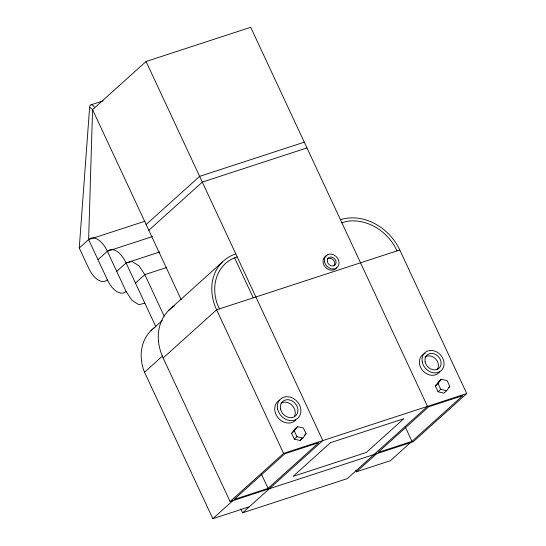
<?xml version="1.0" encoding="UTF-8"?>
<svg xmlns="http://www.w3.org/2000/svg" width="546" height="546" viewBox="0 0 546 546"><rect width="100%" height="100%" fill="white"/><g stroke="black" fill="none" stroke-linecap="round" stroke-linejoin="round"><path stroke-width="0.82" d="M144.84 303.166L138.902 304.688L132.043 300.409L126.106 291.489A22.604 11.821 71.9 0 1 107.371 279.818L88.623 239.605L92.567 109.644L146.062 61.48L250.716 27.3L427.491 406.388L347.263 478.63L242.601 512.817L240.8 508.954M107.371 279.818A22.604 11.821 71.9 0 1 88.636 268.141L79.259 248.034L89.626 107.187A5.078 2.655 71.9 0 1 91.626 104.757A5.078 2.655 71.9 0 1 94.67 107.753M291.646 433.387L294.84 429.033L297.515 426.624L303.385 428.016L306.06 433.763L302.866 438.11L300.198 440.52L294.321 439.127L291.646 433.387L294.321 430.978L297.515 426.624M300.198 440.52L302.02 438.035M435.387 386.022L438.581 381.674L441.257 379.265L447.126 380.658L449.802 386.397L446.608 390.752L443.939 393.161L438.063 391.769L435.387 386.022L438.063 383.62L441.257 379.265M79.259 248.034L88.623 239.605L144.977 221.205M97.993 259.712L107.357 251.283L152.436 236.561M146.137 224.522L199.624 176.358L304.286 142.178M148.819 230.262L202.307 182.105L306.968 147.918M116.728 271.389L126.092 262.96L159.903 251.918M135.463 283.06L144.826 274.631L166.564 267.533M168.803 310.244L222.297 262.087M150.989 330.637L162.271 320.475M249.283 506.797L212.831 518.7L144.533 372.236L162.708 355.869M163.138 357.958L216.625 309.8L399.781 249.979L466.741 393.57L413.254 441.734L230.098 501.556L163.138 357.958A48.437 40.22 48 0 1 174.7 305.589M294.321 439.127L296.997 436.718L302.866 438.11M230.098 501.556L283.586 453.392L466.741 393.57M304.456 435.203L306.06 433.763M212.831 518.7L232.889 500.641M268.066 488.383L318.878 442.635L284.862 453.74L234.05 499.494L268.066 488.383L261.37 474.024M242.601 512.817L322.829 440.574L146.062 61.48M438.063 391.769L440.738 389.359L446.608 390.752M448.73 387.367L449.802 386.397M355.842 470.215L356.565 471.758L376.624 453.699M410.455 442.642L390.397 460.708L356.565 471.758M411.971 441.38L462.79 395.632L428.774 406.743L377.955 452.491L411.971 441.38L405.275 427.027M237.217 256.968L232.507 258.681A45.202 37.531 48 0 0 217.11 303.59L219.417 308.886M91.121 104.784L103.194 100.839M341.878 222.782L346.73 221.376A45.202 37.531 48 0 1 394.396 245.686L396.99 250.887M88.623 239.605A22.604 11.821 71.9 0 1 107.357 251.283A22.604 11.821 71.9 0 1 126.092 262.96L132.023 261.438L138.882 265.711L144.826 274.631L164.196 316.175M89.626 107.187L92.567 109.644L181.17 299.652M438.063 383.62L440.738 389.359M234.596 257.821L253.255 297.836M294.321 430.978L296.997 436.718M283.586 453.392L216.625 309.8A48.437 40.22 48 0 1 235.783 253.897M126.092 262.96L155.944 326.972M107.357 251.283L126.106 291.489M144.533 372.236L143.564 369.813A45.202 37.531 48 0 1 154.736 327.464M295.905 419.874A12.92 10.729 48 0 1 278.01 417.69A12.92 10.729 48 0 1 279.791 400.143M281.149 403.044A9.685 8.047 48 0 1 292.185 405.419A9.685 8.047 48 0 1 294.26 416.673M340.445 219.717A48.437 40.22 48 0 1 399.781 249.979M439.632 371.806A12.108 10.053 48 0 1 422.201 369.963A12.108 10.053 48 0 1 425.354 353.31M424.959 357.064A8.879 7.371 48 0 1 435.612 358.886A8.879 7.371 48 0 1 437.162 369.744M327.395 258.9A4.846 4.02 48 0 1 333.21 259.896A4.846 4.02 48 0 1 334.05 265.813M336.52 267.874A8.074 6.702 48 0 1 324.897 266.646A8.074 6.702 48 0 1 326.999 255.548M330.507 442.67L293.065 476.385L366.325 452.457L403.767 418.741L330.507 442.67M277.648 409.002A12.92 10.729 48 0 0 297.024 418.884A12.92 10.729 48 0 0 292.758 398.136A12.92 10.729 48 0 0 277.648 409.002M280.521 408.92A9.685 8.047 48 0 0 295.052 416.332A9.685 8.047 48 0 0 291.851 400.771A9.685 8.047 48 0 0 280.521 408.92M422.276 361.984A12.108 10.053 48 0 0 440.445 371.246A12.108 10.053 48 0 0 436.438 351.795A12.108 10.053 48 0 0 422.276 361.984M425.15 361.902A8.879 7.371 48 0 0 438.472 368.693A8.879 7.371 48 0 0 435.537 354.429A8.879 7.371 48 0 0 425.15 361.902M324.501 261.725A8.074 6.702 48 0 0 336.616 267.902A8.074 6.702 48 0 0 333.947 254.934A8.074 6.702 48 0 0 324.501 261.725M327.375 261.643A4.846 4.02 48 0 0 334.643 265.349A4.846 4.02 48 0 0 333.04 257.569A4.846 4.02 48 0 0 327.375 261.643"/></g></svg>
